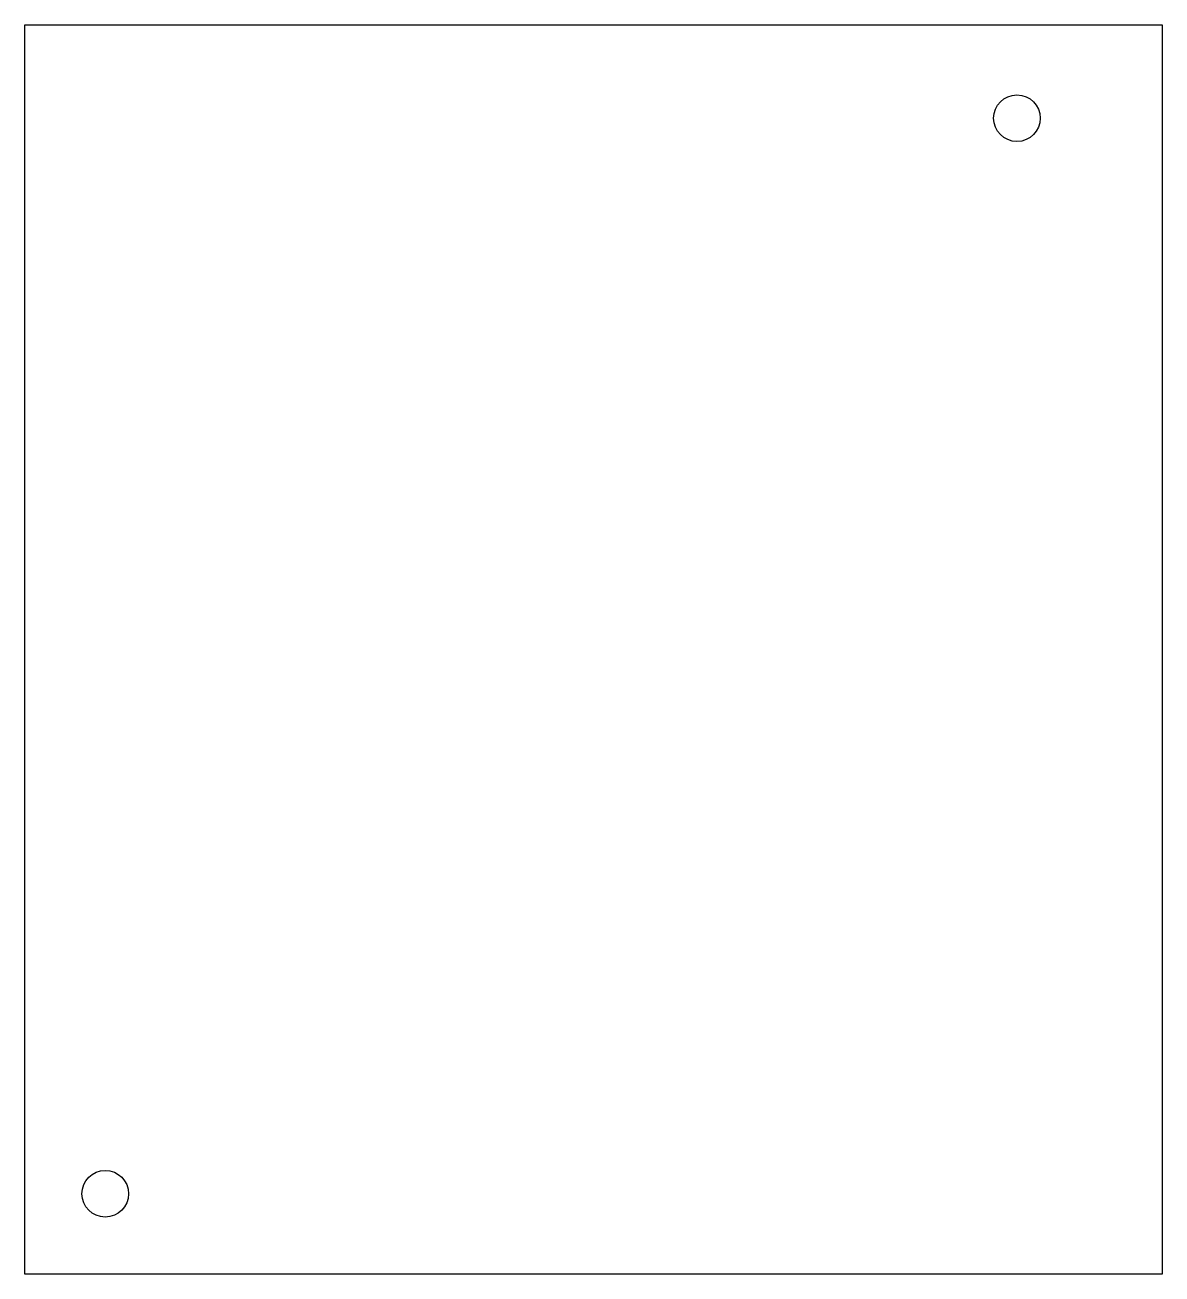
# Model space of a CAD drawing. Header units: millimetres. Extents: x 0 to 110, y 0 to 121.
import ezdxf

# ---------------------------------------------------------------- set-up
doc = ezdxf.new("R2010")
doc.units = ezdxf.units.MM

msp = doc.modelspace()

# ---------------------------------------------------------------- linework, layer by layer
for p, q in [((0, 120.58), (109.75, 120.58)), ((0, 0), (0, 120.58)), ((109.75, 120.58), (109.75, 0)), ((109.75, 0), (0, 0))]:
    msp.add_line(p, q)
for centre in [(95.75, 111.58), (7.75, 7.75)]:
    msp.add_circle(centre, 2.25)

doc.saveas('drawing.dxf')
